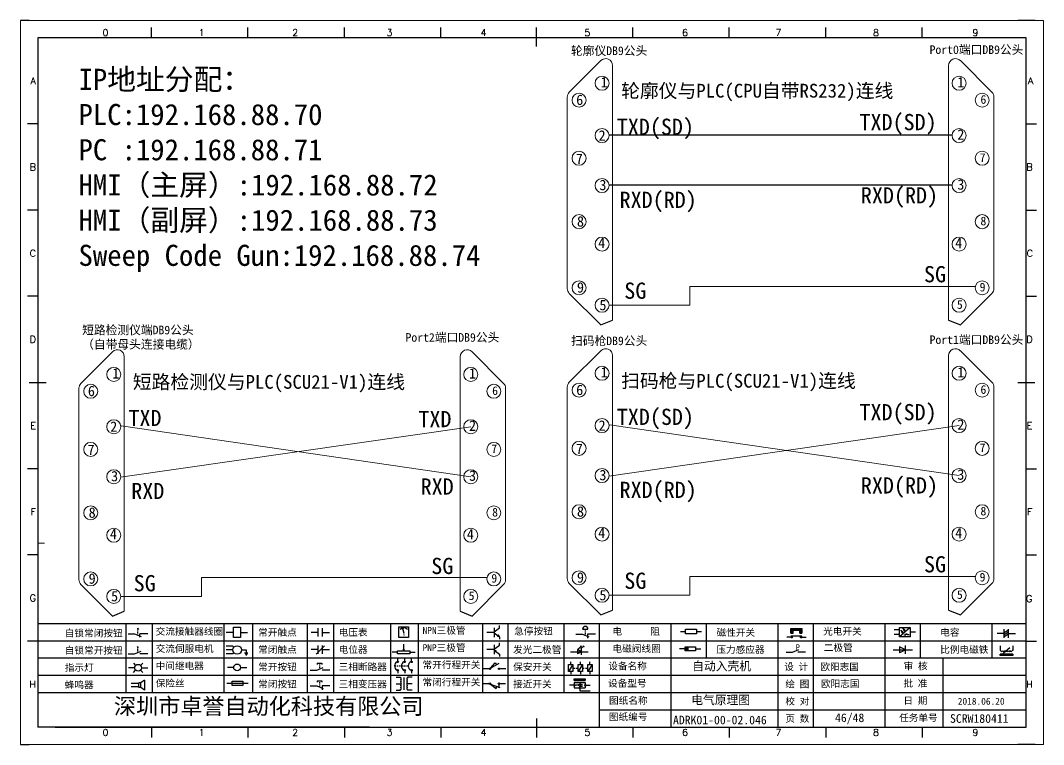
# Model space of a CAD drawing. Header units: millimetres. Extents: x 336 to 12810, y -1577 to 4105.
# Drawn here: x 6856.1 to 7153.1, y -1576.8 to -1366.8 of the extents above; entities that cross this region are included whole.
import ezdxf
from ezdxf.enums import TextEntityAlignment as Align

# ---------------------------------------------------------------- set-up
doc = ezdxf.new("R2010")
doc.units = ezdxf.units.MM
doc.layers.add('AE_BOR', color=1, linetype='Continuous')
doc.styles.get("Standard").update_dxf_attribs({"font": ''})
doc.styles.add('WD', font='romans.shx', dxfattribs={"width": 0.8, "bigfont": 'gbcbig.shx'})
doc.styles.add('汉字', font='')
doc.styles.get('Standard').set_extended_font_data('SimSun')
doc.styles.get('汉字').set_extended_font_data('新宋体')

# ---------------------------------------------------------------- blocks, each defined once
blk = doc.blocks.new('磁性开关')
at = {"linetype": 'ByBlock'}
h = blk.add_hatch(dxfattribs=at)
h.set_pattern_fill('ANSI31', color=256, scale=0.1, style=0)
h.paths.add_polyline_path([(-1910.88, -776.69), (-1910.88, -775.29), (-1907.69, -775.29), (-1907.69, -776.69), (-1908.31, -776.69), (-1908.31, -775.79), (-1910.25, -775.79), (-1910.25, -776.69)])
for p, q in [((-1910.91, -777.81), (-1912.09, -777.81)), ((-1910.88, -776.69), (-1910.88, -775.29)), ((-1910.88, -775.29), (-1907.69, -775.29)), ((-1910.88, -776.69), (-1910.25, -776.69)), ((-1910.88, -777.39), (-1907.69, -777.39)), ((-1910.25, -776.69), (-1910.25, -775.79)), ((-1910.25, -775.79), (-1908.31, -775.79)), ((-1908.31, -776.69), (-1908.31, -775.79)), ((-1908.31, -776.69), (-1907.69, -776.69)), ((-1907.69, -775.29), (-1907.69, -776.69)), ((-1907.66, -777.81), (-1906.48, -777.81))]:
    blk.add_line(p, q, dxfattribs=at)
for centre in [(-1910.68, -777.81), (-1907.88, -777.81)]:
    blk.add_circle(centre, 0.225, dxfattribs=at)
blk = doc.blocks.new('*U6')
at = {"linetype": 'ByBlock'}
for p, q in [((-1909.23, -780.45), (-1909.23, -780.67)), ((-1909.23, -780.45), (-1908.92, -780.84)), ((-1909.23, -780.84), (-1909.23, -781.05)), ((-1911.92, -782.07), (-1910.06, -782.07)), ((-1910.06, -782.07), (-1908.18, -782.88)), ((-1909.23, -781.23), (-1909.23, -781.44)), ((-1909.23, -781.61), (-1909.23, -781.83)), ((-1909.23, -782), (-1909.23, -782.21)), ((-1909.23, -782.38), (-1909.23, -782.43)), ((-1908.52, -783.07), (-1908.52, -782.07)), ((-1906.25, -782.07), (-1908.52, -782.07))]:
    blk.add_line(p, q, dxfattribs=at)
blk = doc.blocks.new('*U8')
at = {"linetype": 'ByBlock'}
for p, q in [((-1911.92, -792.89), (-1910.06, -792.89)), ((-1910.06, -792.89), (-1908.18, -792.08)), ((-1908.88, -791.17), (-1909.23, -790.71)), ((-1909.23, -790.71), (-1909.23, -790.92)), ((-1909.23, -791.09), (-1909.23, -791.31)), ((-1909.23, -791.48), (-1909.23, -791.69)), ((-1909.23, -791.86), (-1909.23, -792.08)), ((-1909.23, -792.25), (-1909.23, -792.47)), ((-1906.25, -792.89), (-1908.52, -792.89))]:
    blk.add_line(p, q, dxfattribs=at)
blk = doc.blocks.new('蜂鸣器')
at = {"linetype": 'ByBlock'}
for p, q in [((-1907.17, -795.53), (-1908.25, -796.26)), ((-1907.17, -795.53), (-1907.17, -798.41)), ((-1908.8, -796.48), (-1911.01, -796.48)), ((-1908.8, -797.46), (-1911.01, -797.46)), ((-1908.25, -796.26), (-1908.8, -796.26)), ((-1908.8, -797.68), (-1908.8, -796.26)), ((-1908.25, -797.68), (-1908.8, -797.68)), ((-1908.25, -797.68), (-1908.25, -796.26)), ((-1907.17, -798.41), (-1908.25, -797.68))]:
    blk.add_line(p, q, dxfattribs=at)
blk = doc.blocks.new('指示灯')
at = {"linetype": 'ByBlock'}
for p, q in [((-1854.25, -776.92), (-1856.06, -776.92)), ((-1854.62, -775.59), (-1853.97, -776.23)), ((-1854.62, -778.25), (-1853.97, -777.61)), ((-1851.9, -775.59), (-1852.54, -776.23)), ((-1851.9, -778.25), (-1852.54, -777.61)), ((-1852.26, -776.92), (-1850.45, -776.92))]:
    blk.add_line(p, q, dxfattribs=at)
blk.add_circle((-1853.26, -776.92), 0.992, dxfattribs=at)
blk = doc.blocks.new('光电开关')
at = {"linetype": 'ByBlock'}
h = blk.add_hatch(dxfattribs=at)
h.set_pattern_fill('ANSI31', color=256, scale=0.01, style=0)
h.set_pattern_definition([(45, (0.172267, 0), (-0.0224506403, 0.0224506403), [])])
h.paths.add_polyline_path([(-1882.44, -776.34), (-1882.5, -775.91), (-1882.68, -776.07)])
h.paths.add_polyline_path([(-1882.86, -776.23), (-1882.44, -776.34), (-1882.68, -776.07)])
h.paths.add_polyline_path([(-1883.05, -776.88), (-1883.11, -776.45), (-1883.29, -776.61)])
h.paths.add_polyline_path([(-1883.47, -776.77), (-1883.05, -776.88), (-1883.29, -776.61)])
for p, q in [((-1884.01, -775.96), (-1885.56, -775.96)), ((-1884.01, -777.39), (-1885.56, -777.39)), ((-1880.91, -775.3), (-1884.01, -778.05)), ((-1883.75, -776.09), (-1883.05, -776.88)), ((-1883.11, -776.45), (-1883.47, -776.77)), ((-1883.05, -776.88), (-1883.47, -776.77)), ((-1883.14, -775.55), (-1882.44, -776.34)), ((-1883.05, -776.88), (-1883.11, -776.45)), ((-1882.5, -775.91), (-1882.86, -776.23)), ((-1882.44, -776.34), (-1882.86, -776.23)), ((-1882.78, -777.47), (-1882.23, -777.47)), ((-1882.44, -776.34), (-1882.5, -775.91)), ((-1882.23, -777.47), (-1882.23, -777.14)), ((-1882.23, -777.14), (-1881.78, -777.14)), ((-1881.78, -777.47), (-1881.78, -777.14)), ((-1881.23, -777.47), (-1881.78, -777.47)), ((-1879.37, -776.67), (-1880.91, -776.67))]:
    blk.add_line(p, q, dxfattribs=at)
blk.add_lwpolyline([(-1884.01, -775.3), (-1880.91, -775.3), (-1880.91, -778.05), (-1884.01, -778.05)], close=True, dxfattribs=at)
blk = doc.blocks.new('交流接触器线圈')
at = {"linetype": 'ByBlock'}
for p, q in [((-1880.82, -781.77), (-1882.87, -781.77)), ((-1878.72, -781.77), (-1876.67, -781.77))]:
    blk.add_line(p, q, dxfattribs=at)
blk.add_lwpolyline([(-1880.82, -780.28), (-1878.72, -780.28), (-1878.72, -783.26), (-1880.82, -783.26)], close=True, dxfattribs=at)
blk = doc.blocks.new('交流伺服电机')
at = {"linetype": 'ByBlock'}
for p, q in [((-1880.97, -785.75), (-1882.94, -785.75)), ((-1880.97, -786.85), (-1882.94, -786.85)), ((-1880.97, -785.75), (-1880.65, -786.03)), ((-1878.49, -786.85), (-1877.07, -786.85)), ((-1877.07, -786.85), (-1877.07, -787.72)), ((-1880.97, -787.94), (-1882.94, -787.94)), ((-1880.97, -787.94), (-1880.65, -787.67)), ((-1877.54, -787.72), (-1876.59, -787.72)), ((-1877.38, -788.01), (-1876.75, -788.01)), ((-1877.23, -788.29), (-1876.9, -788.29))]:
    blk.add_line(p, q, dxfattribs=at)
blk.add_circle((-1879.73, -786.85), 1.24, dxfattribs=at)
blk = doc.blocks.new('中间继电器')
at = {"linetype": 'ByBlock'}
for p, q in [((-1880.72, -791.92), (-1882.54, -791.92)), ((-1878.74, -791.92), (-1876.92, -791.92))]:
    blk.add_line(p, q, dxfattribs=at)
blk.add_circle((-1879.73, -791.92), 0.992, dxfattribs=at)
blk = doc.blocks.new('保险丝')
at = {"linetype": 'ByBlock'}
blk.add_line((-1882.72, -796.49), (-1876.55, -796.49), dxfattribs=at)
blk.add_lwpolyline([(-1881.2, -795.86), (-1878.06, -795.86), (-1878.06, -797.12), (-1881.2, -797.12)], close=True, dxfattribs=at)
blk = doc.blocks.new('常开按钮')
at = {"linetype": 'ByBlock'}
for p, q in [((-1910.06, -787.73), (-1908.18, -786.93)), ((-1909.9, -785.68), (-1908.56, -785.68)), ((-1909.9, -785.68), (-1909.9, -786.07)), ((-1909.23, -785.68), (-1909.23, -785.89)), ((-1909.23, -786.06), (-1909.23, -786.28)), ((-1909.23, -786.45), (-1909.23, -786.67)), ((-1909.23, -786.84), (-1909.23, -787.05)), ((-1908.56, -785.68), (-1908.56, -786.07)), ((-1911.92, -787.73), (-1910.06, -787.73)), ((-1909.23, -787.22), (-1909.23, -787.38)), ((-1906.25, -787.73), (-1908.52, -787.73))]:
    blk.add_line(p, q, dxfattribs=at)
blk = doc.blocks.new('常开触点')
at = {"linetype": 'ByBlock'}
for p, q in [((-1853.82, -782.99), (-1853.82, -780.56)), ((-1852.6, -782.99), (-1852.6, -780.56)), ((-1853.82, -781.77), (-1855.88, -781.77)), ((-1852.6, -781.77), (-1850.55, -781.77))]:
    blk.add_line(p, q, dxfattribs=at)
blk = doc.blocks.new('常闭触点')
at = {"linetype": 'ByBlock'}
for p, q in [((-1853.82, -786.77), (-1855.88, -786.77)), ((-1852.01, -785.66), (-1854.43, -788.1)), ((-1853.82, -787.99), (-1853.82, -785.56)), ((-1852.6, -787.99), (-1852.6, -785.56)), ((-1852.6, -786.77), (-1850.55, -786.77))]:
    blk.add_line(p, q, dxfattribs=at)
blk = doc.blocks.new('常闭按钮')
at = {"linetype": 'ByBlock'}
for p, q in [((-1856.13, -792.28), (-1854.28, -792.28)), ((-1854.28, -792.28), (-1852.4, -793.09)), ((-1854.11, -790.83), (-1852.77, -790.83)), ((-1854.11, -790.83), (-1854.11, -791.22)), ((-1853.44, -790.83), (-1853.44, -791.04)), ((-1853.44, -791.21), (-1853.44, -791.43)), ((-1853.44, -791.6), (-1853.44, -791.82)), ((-1853.44, -791.99), (-1853.44, -792.2)), ((-1853.44, -792.37), (-1853.44, -792.53)), ((-1852.77, -790.83), (-1852.77, -791.22)), ((-1850.47, -792.28), (-1852.73, -792.28)), ((-1852.73, -792.28), (-1852.73, -793.43))]:
    blk.add_line(p, q, dxfattribs=at)
blk = doc.blocks.new('电磁阀线圈')
at = {"linetype": 'ByBlock'}
for p, q in [((-1854.61, -795.92), (-1853.75, -797.16)), ((-1853.75, -795.92), (-1854.61, -797.16)), ((-1853.75, -795.92), (-1853.75, -797.16)), ((-1854.61, -796.54), (-1856.17, -796.54)), ((-1851.53, -796.54), (-1849.97, -796.54))]:
    blk.add_line(p, q, dxfattribs=at)
blk.add_lwpolyline([(-1854.61, -795.92), (-1851.53, -795.92), (-1851.53, -797.16), (-1854.61, -797.16)], close=True, dxfattribs=at)
blk = doc.blocks.new('电压表')
at = {"linetype": 'ByBlock'}
for p, q in [((-1814.84, -780.75), (-1814.91, -781.13)), ((-1814.6, -781.05), (-1814.91, -781.13)), ((-1814.84, -780.75), (-1814.46, -782.26)), ((-1814.84, -780.75), (-1814.6, -781.05))]:
    blk.add_line(p, q, dxfattribs=at)
blk.add_lwpolyline([(-1815.84, -780.34), (-1813.07, -780.34), (-1813.07, -783.49), (-1815.84, -783.49)], close=True, dxfattribs=at)
blk.add_arc((-1814.46, -782.26), 1.56, 46.8313, 133.1687, dxfattribs=at)
at = {"linetype": 'ByBlock', "insert": (-1814.7, -782.39), "char_height": 0.75, "width": 0.6768, "attachment_point": 1}
blk.add_mtext('V', dxfattribs=at)
blk = doc.blocks.new('电位器')
at = {"linetype": 'ByBlock'}
for p, q in [((-1814.45, -787.3), (-1814.62, -786.96)), ((-1814.62, -786.96), (-1814.27, -786.96)), ((-1814.45, -787.3), (-1814.45, -785.39)), ((-1814.45, -787.3), (-1814.27, -786.96)), ((-1816.21, -787.75), (-1817.79, -787.75)), ((-1812.68, -787.75), (-1811.1, -787.75))]:
    blk.add_line(p, q, dxfattribs=at)
blk.add_lwpolyline([(-1816.21, -787.3), (-1812.68, -787.3), (-1812.68, -788.2), (-1816.21, -788.2)], close=True, dxfattribs=at)
blk = doc.blocks.new('三相断路器')
at = {"linetype": 'ByBlock'}
for p, q in [((-1816.17, -790.33), (-1816.17, -789.7)), ((-1814.17, -790.33), (-1814.17, -789.7)), ((-1812.18, -790.33), (-1812.18, -789.7)), ((-1817.14, -791.74), (-1816.72, -791.74)), ((-1816.45, -791.74), (-1816.03, -791.74)), ((-1815.76, -791.74), (-1815.34, -791.74)), ((-1815.07, -791.74), (-1814.65, -791.74)), ((-1814.38, -791.74), (-1813.96, -791.74)), ((-1813.69, -791.74), (-1813.27, -791.74)), ((-1816.17, -793.19), (-1816.17, -793.83)), ((-1814.17, -793.19), (-1814.17, -793.83)), ((-1812.18, -793.19), (-1812.18, -793.83))]:
    blk.add_line(p, q, dxfattribs=at)
for centre in [(-1816.17, -790.55), (-1816.17, -792.98), (-1814.17, -790.55), (-1814.17, -792.98), (-1812.18, -790.55), (-1812.18, -792.98)]:
    blk.add_circle(centre, 0.219, dxfattribs=at)
for centre in [(-1815.81, -791.74), (-1813.82, -791.74), (-1811.83, -791.74)]:
    blk.add_arc(centre, 1.32, 115.5791, 244.4209, dxfattribs=at)
blk = doc.blocks.new('三相变压器')
at = {"linetype": 'ByBlock'}
for p, q in [((-1816.69, -795.03), (-1815.37, -795.03)), ((-1815.37, -795.03), (-1815.37, -795.24)), ((-1814.34, -798.7), (-1814.34, -795.04)), ((-1812, -795.03), (-1813.32, -795.03)), ((-1813.32, -795.03), (-1813.32, -795.24)), ((-1816.69, -796.87), (-1815.37, -796.87)), ((-1816.69, -798.71), (-1815.37, -798.71)), ((-1815.37, -798.71), (-1815.37, -798.5)), ((-1812, -796.87), (-1813.32, -796.87)), ((-1813.32, -798.71), (-1813.32, -798.5)), ((-1812, -798.71), (-1813.32, -798.71))]:
    blk.add_line(p, q, dxfattribs=at)
for centre, start, end in [((-1815.37, -795.51), 270, 90), ((-1815.37, -796.06), 270, 90), ((-1813.32, -795.51), 90, 270), ((-1813.32, -796.06), 90, 270), ((-1815.37, -796.6), 270, 90), ((-1815.37, -797.14), 270, 90), ((-1815.37, -797.68), 270, 90), ((-1815.37, -798.23), 270, 90), ((-1813.32, -796.6), 90, 270), ((-1813.32, -797.14), 90, 270), ((-1813.32, -797.68), 90, 270), ((-1813.32, -798.23), 90, 270)]:
    blk.add_arc(centre, 0.271, start, end, dxfattribs=at)
blk = doc.blocks.new('压力感应器')
at = {"linetype": 'ByBlock'}
for p, q in [((-1817.44, -777.73), (-1815.59, -777.73)), ((-1815.59, -777.73), (-1813.71, -776.93)), ((-1811.78, -777.73), (-1814.05, -777.73))]:
    blk.add_line(p, q, dxfattribs=at)
at = {"linetype": 'ByBlock', "insert": (-1814.65, -775.48), "char_height": 1.68, "width": 1.2242, "attachment_point": 1}
blk.add_mtext('{\\fNSimSun|b0|i0|c134|p49;P}', dxfattribs=at)
blk = doc.blocks.new('二极管')
at = {"linetype": 'ByBlock'}
for p, q in [((-1787.52, -776.77), (-1781.92, -776.77)), ((-1783.97, -776.77), (-1785.69, -775.9)), ((-1785.69, -775.9), (-1785.69, -777.65)), ((-1783.97, -776.77), (-1785.69, -777.65)), ((-1783.97, -777.99), (-1783.97, -775.56))]:
    blk.add_line(p, q, dxfattribs=at)
blk = doc.blocks.new('NPN三极管')
at = {"linetype": 'ByBlock'}
for p, q in [((-1785.73, -780.61), (-1785.73, -783.32)), ((-1785.73, -781.82), (-1784.15, -780.66)), ((-1784.15, -780.66), (-1784.15, -779.98)), ((-1785.73, -781.97), (-1787.81, -781.97)), ((-1785.73, -782.11), (-1784.15, -783.27)), ((-1784.41, -782.73), (-1784.74, -783.18)), ((-1784.15, -783.27), (-1784.74, -783.18)), ((-1784.15, -783.27), (-1784.41, -782.73)), ((-1784.15, -783.27), (-1784.15, -783.96))]:
    blk.add_line(p, q, dxfattribs=at)
blk = doc.blocks.new('PNP三极管')
at = {"linetype": 'ByBlock'}
for p, q in [((-1784.9, -786.74), (-1786.98, -786.74)), ((-1784.9, -785.38), (-1784.9, -788.09)), ((-1784.9, -786.59), (-1783.32, -785.43)), ((-1784.9, -786.88), (-1783.32, -788.04)), ((-1784.9, -786.88), (-1784.31, -786.97)), ((-1784.9, -786.88), (-1784.64, -787.42)), ((-1784.31, -786.97), (-1784.64, -787.42)), ((-1783.32, -785.43), (-1783.32, -784.75)), ((-1783.32, -788.04), (-1783.32, -788.73))]:
    blk.add_line(p, q, dxfattribs=at)
blk = doc.blocks.new('常开行程开关')
at = {"linetype": 'ByBlock'}
for p, q in [((-1786.29, -792.3), (-1788.01, -792.3)), ((-1785.89, -792.17), (-1784.52, -790.62)), ((-1785.89, -792.17), (-1783.43, -790.72)), ((-1784.52, -790.62), (-1784.19, -791.17)), ((-1781.48, -792.3), (-1783.21, -792.3))]:
    blk.add_line(p, q, dxfattribs=at)
for centre in [(-1786.07, -792.3), (-1783.42, -792.3)]:
    blk.add_circle(centre, 0.219, dxfattribs=at)
blk = doc.blocks.new('常闭行程开关')
at = {"linetype": 'ByBlock'}
for p, q in [((-1786.34, -796.62), (-1788.07, -796.62)), ((-1785.93, -796.72), (-1783.25, -797.7)), ((-1785.93, -796.72), (-1784.3, -798)), ((-1784.3, -798), (-1784.08, -797.4)), ((-1783.48, -796.84), (-1783.48, -797.85)), ((-1781.54, -796.62), (-1783.26, -796.62))]:
    blk.add_line(p, q, dxfattribs=at)
for centre in [(-1786.12, -796.62), (-1783.48, -796.62)]:
    blk.add_circle(centre, 0.219, dxfattribs=at)
blk = doc.blocks.new('电容')
at = {"linetype": 'ByBlock'}
for p, q in [((-1756.08, -782.99), (-1756.08, -780.56)), ((-1754.86, -780.79), (-1756.08, -781.55)), ((-1754.86, -782.99), (-1754.86, -780.56)), ((-1756.08, -781.77), (-1758.13, -781.77)), ((-1754.86, -781.44), (-1756.08, -782.2)), ((-1754.86, -781.99), (-1756.08, -782.75)), ((-1754.86, -781.77), (-1752.81, -781.77))]:
    blk.add_line(p, q, dxfattribs=at)
blk = doc.blocks.new('发光二极管')
at = {"linetype": 'ByBlock'}
for p, q in [((-1758.01, -786.77), (-1752.89, -786.77)), ((-1754.84, -786.77), (-1756.04, -786.16)), ((-1756.04, -786.16), (-1756.04, -787.39)), ((-1754.84, -786.77), (-1756.04, -787.39)), ((-1755.78, -785.92), (-1754.89, -785.14)), ((-1754.89, -785.14), (-1755.2, -785.22)), ((-1755.2, -785.22), (-1755.01, -785.43)), ((-1755.08, -785.92), (-1754.18, -785.14)), ((-1754.89, -785.14), (-1755.01, -785.43)), ((-1754.84, -787.63), (-1754.84, -785.92)), ((-1754.18, -785.14), (-1754.49, -785.22)), ((-1754.49, -785.22), (-1754.31, -785.43)), ((-1754.18, -785.14), (-1754.31, -785.43))]:
    blk.add_line(p, q, dxfattribs=at)
blk = doc.blocks.new('比例电磁阀')
at = {"linetype": 'ByBlock'}
for p, q in [((-1757.26, -775.38), (-1757.26, -776.71)), ((-1757.26, -776.71), (-1757.05, -776.71)), ((-1753.6, -777.73), (-1757.25, -777.73)), ((-1757.25, -778.13), (-1757.25, -777.73)), ((-1753.6, -778.13), (-1757.25, -778.13)), ((-1754.5, -775.98), (-1756.35, -777.44)), ((-1756.35, -777.44), (-1756.25, -777.25)), ((-1756.35, -777.44), (-1756.15, -777.38)), ((-1756.15, -777.38), (-1756.25, -777.25)), ((-1753.58, -776.71), (-1753.8, -776.71)), ((-1753.6, -777.73), (-1753.6, -778.13)), ((-1753.58, -775.38), (-1753.58, -776.71))]:
    blk.add_line(p, q, dxfattribs=at)
for centre in [(-1756.78, -776.71), (-1756.24, -776.71), (-1755.7, -776.71), (-1755.15, -776.71), (-1754.61, -776.71), (-1754.07, -776.71)]:
    blk.add_arc(centre, 0.271, 180, 0, dxfattribs=at)
blk = doc.blocks.new('保安开关')
at = {"linetype": 'ByBlock'}
for p, q in [((-1757.96, -790.79), (-1757.96, -789.97)), ((-1755.17, -790.79), (-1755.17, -789.97)), ((-1752.39, -790.79), (-1752.39, -789.97)), ((-1757.33, -790.79), (-1758.6, -792.81)), ((-1757.96, -792.81), (-1757.96, -793.62)), ((-1757.33, -791.8), (-1756.72, -791.8)), ((-1756.35, -791.8), (-1755.89, -791.8)), ((-1754.54, -790.79), (-1755.81, -792.81)), ((-1755.17, -792.81), (-1755.17, -793.62)), ((-1754.52, -791.8), (-1754.06, -791.8)), ((-1753.69, -791.8), (-1753.08, -791.8)), ((-1751.75, -790.79), (-1753.02, -792.81)), ((-1752.39, -792.81), (-1752.39, -793.62))]:
    blk.add_line(p, q, dxfattribs=at)
for points in [[(-1758.6, -790.79), (-1757.33, -790.79), (-1757.33, -792.81), (-1758.6, -792.81)], [(-1755.81, -790.79), (-1754.54, -790.79), (-1754.54, -792.81), (-1755.81, -792.81)], [(-1753.02, -790.79), (-1751.75, -790.79), (-1751.75, -792.81), (-1753.02, -792.81)]]:
    blk.add_lwpolyline(points, close=True, dxfattribs=at)
blk = doc.blocks.new('接近开关')
at = {"linetype": 'ByBlock'}
h = blk.add_hatch(dxfattribs=at)
h.set_pattern_fill('ANSI31', color=256, scale=0.01, style=0)
h.set_pattern_definition([(45, (-89.131516, -30.795668), (-0.0224506403, 0.0224506403), [])])
h.paths.add_polyline_path([(-1516.96, -1123.35), (-1516.96, -1122.85), (-1513.76, -1122.85), (-1513.76, -1123.35)])
for p, q in [((-1517.18, -1124.71), (-1518.36, -1124.71)), ((-1516.96, -1123.35), (-1516.96, -1122.85)), ((-1516.96, -1122.85), (-1513.76, -1122.85)), ((-1516.96, -1123.35), (-1513.76, -1123.35)), ((-1516.96, -1123.95), (-1513.76, -1123.95)), ((-1516.96, -1123.95), (-1516.96, -1125.47)), ((-1516.96, -1125.47), (-1513.76, -1125.47)), ((-1515.91, -1124.71), (-1516.45, -1124.71)), ((-1515.11, -1124.31), (-1515.91, -1124.71)), ((-1515.11, -1125.11), (-1515.91, -1124.71)), ((-1515.33, -1124.53), (-1515.17, -1124.53)), ((-1515.33, -1124.88), (-1515.17, -1124.88)), ((-1515.25, -1124.45), (-1515.25, -1124.61)), ((-1515.11, -1124.31), (-1515.11, -1125.11)), ((-1515.11, -1124.48), (-1514.58, -1124.48)), ((-1515.11, -1124.94), (-1514.58, -1124.94)), ((-1513.76, -1122.85), (-1513.76, -1123.35)), ((-1513.76, -1123.95), (-1513.76, -1125.47)), ((-1513.54, -1124.71), (-1512.36, -1124.71)), ((-1515.36, -1125.69), (-1515.36, -1126.36)), ((-1515.36, -1126.36), (-1512.36, -1126.36))]:
    blk.add_line(p, q, dxfattribs=at)
for centre in [(-1516.96, -1124.71), (-1515.36, -1125.47), (-1513.76, -1124.71)]:
    blk.add_circle(centre, 0.225, dxfattribs=at)
blk = doc.blocks.new('电阻')
at = {"linetype": 'ByBlock'}
for p, q in [((-3.09, 0), (-1.57, 0)), ((1.57, 0), (3.09, 0))]:
    blk.add_line(p, q, dxfattribs=at)
blk.add_lwpolyline([(-1.57, 0.63), (1.57, 0.63), (1.57, -0.63), (-1.57, -0.63)], close=True, dxfattribs=at)
blk = doc.blocks.new('急停按钮')
at = {"linetype": 'ByBlock'}
for p, q in [((-1.86, 0), (0, 0)), ((0, 0), (1.88, -0.81)), ((0.06, 1.45), (1.61, 1.45)), ((0.83, 1.45), (0.83, 1.24)), ((0.83, 1.07), (0.83, 0.85)), ((0.83, 0.68), (0.83, 0.47)), ((0.83, 0.29), (0.83, 0.08)), ((3.81, 0), (1.54, 0)), ((1.54, 0), (1.54, -1.15)), ((0.83, -0.09), (0.83, -0.24))]:
    blk.add_line(p, q, dxfattribs=at)
blk.add_arc((0.83, 1.45), 0.774, 0, 180)
blk = doc.blocks.new('电控横A4')
for p, q in [((292, -5), (5, -5)), ((5, -5), (5, -205)), ((292, -205), (292, -5)), ((10.03, -205), (289.53, -205)), ((130.8, -205), (190.75, -205)), ((190.75, -205), (259.54, -205))]:
    blk.add_line(p, q)
at = {"lineweight": 9, "ltscale": 0.1}
for p, q in [((5, -151.57), (7, -151.57)), ((101.34, -205), (130.8, -205)), ((129.44, -205), (129.44, -205)), ((129.44, -205), (129.44, -205)), ((129.44, -205), (129.44, -205)), ((129.44, -205), (129.44, -205))]:
    blk.add_line(p, q, dxfattribs=at)
at = {"linetype": 'ByBlock'}
for p, q in [((292, -175), (5, -175)), ((292, -180), (5, -180)), ((292, -185), (5, -185)), ((292, -190), (5, -190)), ((292, -195), (5, -195)), ((292, -200), (168.03, -200))]:
    blk.add_line(p, q, dxfattribs=at)
at = {"color": 0, "lineweight": -2}
for p, q in [((30.58, -175), (30.58, -195)), ((38.26, -175), (38.26, -195)), ((59.05, -175), (59.05, -195)), ((67.4, -175), (67.4, -195)), ((83.26, -175), (83.26, -195)), ((90.91, -175), (90.91, -195)), ((107.4, -175), (107.4, -195)), ((115.5, -175), (115.5, -195)), ((134.12, -175), (134.12, -195)), ((141.48, -175), (141.48, -195)), ((157.79, -175), (157.79, -195)), ((168.03, -175), (168.03, -204.92)), ((188.84, -175), (188.84, -185)), ((199.08, -175), (199.08, -185)), ((219.89, -175), (219.89, -185)), ((230.12, -175), (230.12, -185)), ((250.93, -175), (250.93, -185)), ((261.17, -175), (261.17, -185)), ((281.98, -175), (281.98, -185)), ((188.84, -185), (188.84, -204.92)), ((219.89, -185), (219.89, -205)), ((230.12, -185), (230.12, -205)), ((250.93, -185), (250.93, -205)), ((267.79, -185), (267.79, -205))]:
    blk.add_line(p, q, dxfattribs=at)
at = {"color": 0, "ltscale": 2}
for p, q in [((292, -205), (292, -183.55)), ((101.34, -205), (5, -205)), ((259.54, -205), (289.53, -205)), ((259.54, -205), (292, -205))]:
    blk.add_line(p, q, dxfattribs=at)
at = {"layer": 'AE_BOR', "lineweight": 30}
for p, q in [((2.53, 0), (0, 0)), ((294.53, 0), (289.53, 0)), ((0, -210), (2.53, -210)), ((294.53, -210), (289.53, -210))]:
    blk.add_line(p, q, dxfattribs=at)
at = {"layer": 'AE_BOR', "color": 1, "lineweight": 15}
for p, q in [((0, 0), (297, 0)), ((0, -210), (0, 0)), ((297, 0), (297, -210)), ((297, -210), (0, -210))]:
    blk.add_line(p, q, dxfattribs=at)
at = {"layer": 'AE_BOR'}
for p, q in [((38.03, -5), (38.03, -2)), ((66.03, -5), (66.03, -2)), ((94.03, -5), (94.03, -2)), ((122.03, -5), (122.03, -2)), ((149.78, -5), (149.78, -2)), ((177.78, -5), (177.78, -2)), ((205.78, -5), (205.78, -2)), ((233.78, -5), (233.78, -2)), ((261.78, -5), (261.78, -2)), ((5, -30), (2, -30)), ((292, -30), (295, -30)), ((5, -55), (2, -55)), ((292, -55), (295, -55)), ((5, -80), (2, -80)), ((292, -80), (295, -80)), ((5, -130), (2, -130)), ((292, -130), (295, -130)), ((5, -155), (2, -155)), ((292, -155), (295, -155)), ((5, -180), (2, -180)), ((292, -180), (295, -180)), ((38.03, -205), (38.03, -208)), ((66.03, -205), (66.03, -208)), ((94.03, -205), (94.03, -208)), ((122.03, -205), (122.03, -208)), ((149.78, -205), (149.78, -208)), ((177.78, -205), (177.78, -208)), ((205.78, -205), (205.78, -208)), ((233.78, -205), (233.78, -208)), ((261.78, -205), (261.78, -208))]:
    blk.add_line(p, q, dxfattribs=at)
at = {"layer": 'AE_BOR', "color": 2, "lineweight": 30}
for p, q in [((149.78, -7.5), (149.78, -2.5)), ((2.5, -105), (7.5, -105)), ((289.5, -105), (294.5, -105)), ((149.78, -202.5), (149.78, -207.5)), ((149.78, -205), (149.78, -207.5))]:
    blk.add_line(p, q, dxfattribs=at)
at = {"linetype": 'ByBlock'}
for name, p in [('*U6', (1943.19, 604.18)), ('交流接触器线圈', (1942.62, 604.27)), ('常开触点', (1940.27, 604.3)), ('电压表', (1925.71, 604.52)), ('NPN三极管', (1923.2, 604.5)), ('磁性开关', (2134.53, 598.96)), ('光电开关', (2139.22, 599.27)), ('电容', (2041.69, 603.98)), ('电位器', (1925.71, 604.52)), ('PNP三极管', (1922.37, 604.27)), ('压力感应器', (2039.72, 594.52)), ('*U8', (1943.19, 609.18)), ('交流伺服电机', (1942.62, 604.27)), ('常闭触点', (1940.27, 604.3)), ('发光二极管', (1917.72, 603.69)), ('电磁阀线圈', (2047.53, 614.3)), ('二极管', (2040.91, 594.27)), ('比例电磁阀', (2041.69, 593.98)), ('指示灯', (1887.41, 589.18)), ('中间继电器', (1942.62, 604.27)), ('常开按钮', (1996.06, 599.3)), ('三相断路器', (1925.71, 604.52)), ('常开行程开关', (1922.37, 604.27)), ('保安开关', (1917.72, 603.98)), ('蜂鸣器', (1943.19, 604.18)), ('保险丝', (1942.62, 604.27)), ('常闭按钮', (1940.27, 599.3)), ('三相变压器', (1925.71, 604.52)), ('常闭行程开关', (1922.37, 604.27)), ('接近开关', (1677.72, 931.9))]:
    blk.add_blockref(name, p, dxfattribs=at)
for name, p in [('急停按钮', (163.12, -177.98)), ('电阻', (194.66, -177.22))]:
    blk.add_blockref(name, p)
at = {"char_height": 2, "attachment_point": 1, "style": '汉字'}
for s, insert in [('{\\fKaiTi_GB2312|b0|i0|c134|p49;自锁常闭按钮}', (12.86, -176.69)), ('{\\fKaiTi_GB2312|b0|i0|c134|p49;交流接触器线圈}', (39.25, -176.19)), ('{\\fKaiTi_GB2312|b0|i0|c134|p49;常开触点}', (69.01, -176.48)), ('{\\fKaiTi_GB2312|b0|i0|c134|p49;电压表}', (92.37, -176.47)), ('{\\fKaiTi_GB2312|b0|i0|c134|p49;NPN三极管}', (116.73, -175.91)), ('{\\fKaiTi_GB2312|b0|i0|c134|p49;急停按钮}', (143.35, -176.12)), ('{\\fKaiTi_GB2312|b0|i0|c134|p49;电      阻}', (171.86, -176.19)), ('{\\fKaiTi_GB2312|b0|i0|c134|p49;磁性开关}', (202.07, -176.53)), ('{\\fKaiTi_GB2312|b0|i0|c134|p49;光电开关}', (233.02, -176.19)), ('{\\fKaiTi_GB2312|b0|i0|c134|p49;电容}', (267, -176.48)), ('{\\fKaiTi_GB2312|b0|i0|c134|p49;交流伺服电机}', (39.25, -181.19)), ('{\\fKaiTi_GB2312|b0|i0|c134|p49;电位器}', (92.37, -181.47)), ('{\\fKaiTi_GB2312|b0|i0|c134|p49;PNP三极管}', (116.73, -180.91)), ('{\\fKaiTi_GB2312|b0|i0|c134|p49;电磁阀线圈}', (171.86, -181.19)), ('{\\fKaiTi_GB2312|b0|i0|c134|p49;压力感应器}', (202.02, -181.47)), ('{\\fKaiTi_GB2312|b0|i0|c134|p49;二极管}', (233.2, -180.91)), ('{\\fKaiTi_GB2312|b0|i0|c134|p49;自锁常开按钮}', (12.86, -181.69)), ('{\\fKaiTi_GB2312|b0|i0|c134|p49;常闭触点}', (69.01, -181.48)), ('{\\fKaiTi_GB2312|b0|i0|c134|p49;发光二极管}', (143.02, -181.48)), ('{\\fKaiTi_GB2312|b0|i0|c134|p49;比例电磁铁}', (267, -181.48)), ('{\\fKaiTi_GB2312|b0|i0|c134|p49;指示灯}', (12.86, -186.69)), ('{\\fKaiTi_GB2312|b0|i0|c134|p49;中间继电器}', (39.25, -186.19)), ('{\\fKaiTi_GB2312|b0|i0|c134|p49;常开按钮}', (69.01, -186.48)), ('{\\fKaiTi_GB2312|b0|i0|c134|p49;三相断路器}', (92.37, -186.47)), ('{\\fKaiTi_GB2312|b0|i0|c134|p49;常开行程开关}', (116.73, -185.91)), ('{\\fKaiTi_GB2312|b0|i0|c134|p49;保安开关}', (143.02, -186.48)), ('设备名称', (170.65, -186.24)), ('{\\fKaiTi_GB2312|b0|i0|c134|p0;设 计}', (221.72, -186.46)), ('{\\fKaiTi_GB2312|b0|i0|c134|p0;审 核}', (256.39, -186.25)), ('{\\fKaiTi_GB2312|b0|i0|c134|p49;蜂鸣器}', (12.86, -191.69)), ('{\\fKaiTi_GB2312|b0|i0|c134|p49;保险丝}', (39.25, -191.19)), ('{\\fKaiTi_GB2312|b0|i0|c134|p49;常闭按钮}', (69.01, -191.48)), ('{\\fKaiTi_GB2312|b0|i0|c134|p49;三相变压器}', (92.37, -191.47)), ('{\\fKaiTi_GB2312|b0|i0|c134|p49;常闭行程开关}', (116.73, -190.91)), ('{\\fKaiTi_GB2312|b0|i0|c134|p49;接近开关}', (143.02, -191.48)), ('设备型号', (170.58, -191.24)), ('{\\fKaiTi_GB2312|b0|i0|c134|p0;绘 图}', (222.05, -191.46)), ('{\\fKaiTi_GB2312|b0|i0|c134|p0;批 准}', (256.32, -191.25)), ('图纸名称', (170.86, -196.24)), ('{\\fKaiTi_GB2312|b0|i0|c134|p0;日 期}', (256.32, -196.25)), ('{\\fKaiTi_GB2312|b0|i0|c134|p0;校 对}', (222.05, -196.46)), ('图纸编号', (170.81, -200.96)), ('{\\fKaiTi_GB2312|b0|i0|c134|p0;页 数}', (222.05, -201.46)), ('任务单号', (255.06, -201.25))]:
    blk.add_mtext(s, dxfattribs=dict(at, insert=insert))
at = {"color": 0, "lineweight": -2, "insert": (27.14, -196.53), "char_height": 4.7064, "width": 96.1138, "attachment_point": 1}
blk.add_mtext('深圳市卓誉自动化科技有限公司', dxfattribs=at)
at = {"insert": (272.1, -196.45), "char_height": 2, "width": 60.2542, "attachment_point": 1}
blk.add_mtext('{\\fKaiTi_GB2312|b0|i0|c134|p49;2018.06.20}', dxfattribs=at)
at = {"layer": 'AE_BOR', "style": 'WD'}
for s, p in [('0', (24.67, -4.5)), ('1', (52.6, -4.5)), ('2', (79.75, -4.5)), ('3', (107.15, -4.5)), ('4', (134.45, -4.5)), ('5', (164.59, -4.5)), ('6', (192.94, -4.5)), ('7', (220.04, -4.5)), ('8', (248.37, -4.5)), ('9', (277.23, -4.5)), ('0', (24.67, -207.5)), ('1', (52.6, -207.5)), ('2', (79.75, -207.5)), ('3', (107.15, -207.5)), ('4', (134.45, -207.5)), ('5', (164.59, -207.5)), ('6', (192.94, -207.5)), ('7', (220.04, -207.5)), ('8', (248.37, -207.5)), ('9', (277.23, -207.5))]:
    blk.add_text(s, height=2, dxfattribs=at).set_placement(p, align=Align.CENTER)
for s, p in [('A', (4.5, -17.5)), ('A', (294.03, -17.5)), ('B', (4.5, -42.5)), ('B', (293.84, -42.5)), ('C', (4.5, -67.5)), ('C', (293.93, -67.5)), ('D', (4.5, -92.5)), ('D', (293.84, -92.5)), ('E', (4.5, -117.5)), ('E', (293.74, -117.5)), ('F', (4.5, -142.5)), ('F', (293.74, -142.5)), ('F', (293.74, -142.5)), ('G', (4.5, -167.5)), ('G', (293.74, -167.72)), ('H', (4.5, -192.5)), ('H', (293.84, -192.5))]:
    blk.add_text(s, height=2, dxfattribs=at).set_placement(p, align=Align.MIDDLE_RIGHT)

msp = doc.modelspace()

# ---------------------------------------------------------------- linework, layer by layer
at = {"lineweight": 0}
for p, q in [((7024.604, -1378.403), (7015.451, -1387.55)), ((7028.018, -1379.818), (7028.018, -1453.633)), ((7125.559, -1379.818), (7125.559, -1453.633)), ((7128.973, -1378.403), (7138.126, -1387.55)), ((7014.865, -1388.965), (7014.865, -1444.486)), ((7138.713, -1388.965), (7138.713, -1444.486)), ((7024.604, -1455.048), (7015.451, -1445.901)), ((7115.126, -1443.895), (7050.446, -1443.895)), ((7050.446, -1443.895), (7050.446, -1449.345)), ((7133.314, -1443.895), (7115.126, -1443.895)), ((7128.973, -1455.048), (7138.126, -1445.901)), ((7050.446, -1449.345), (7026.916, -1449.345)), ((6882.845, -1462.853), (6873.692, -1472.001)), ((6987.214, -1462.853), (6996.367, -1472.001)), ((7024.604, -1462.533), (7015.451, -1471.681)), ((7028.018, -1463.948), (7028.018, -1537.764)), ((7125.559, -1463.948), (7125.559, -1537.764)), ((7128.973, -1462.533), (7138.126, -1471.681)), ((6886.259, -1464.268), (6886.259, -1538.084)), ((6983.8, -1464.268), (6983.8, -1538.084)), ((7014.865, -1473.095), (7014.865, -1528.616)), ((7138.713, -1473.095), (7138.713, -1528.616)), ((6873.106, -1473.415), (6873.106, -1528.936)), ((6996.953, -1473.415), (6996.953, -1528.936)), ((6885.157, -1499.221), (6986.856, -1484.582)), ((6885.327, -1484.348), (6986.856, -1499.083)), ((7026.916, -1498.901), (7128.615, -1484.262)), ((7027.086, -1484.028), (7128.615, -1498.763)), ((6973.366, -1528.345), (6908.687, -1528.345)), ((6908.687, -1528.345), (6908.687, -1533.795)), ((6991.555, -1528.345), (6973.366, -1528.345)), ((7115.126, -1528.025), (7050.446, -1528.025)), ((7050.446, -1528.025), (7050.446, -1533.475)), ((7133.314, -1528.025), (7115.126, -1528.025)), ((6882.845, -1539.498), (6873.692, -1530.351)), ((6987.214, -1539.498), (6996.367, -1530.351)), ((7024.604, -1539.178), (7015.451, -1530.031)), ((7128.973, -1539.178), (7138.126, -1530.031)), ((6908.687, -1533.795), (6885.157, -1533.795)), ((7050.446, -1533.475), (7026.916, -1533.475))]:
    msp.add_line(p, q, dxfattribs=at)
for p, q in [((7027.086, -1399.898), (7126.596, -1399.898)), ((7027.086, -1414.398), (7126.596, -1414.398))]:
    msp.add_line(p, q)
at = {"color": 0, "lineweight": -2}
for p, q in [((7024.604, -1455.048), (7028.018, -1453.633)), ((7125.559, -1453.633), (7128.973, -1455.048)), ((6882.845, -1539.498), (6886.259, -1538.084)), ((6983.8, -1538.084), (6987.214, -1539.498)), ((7024.604, -1539.178), (7028.018, -1537.764)), ((7125.559, -1537.764), (7128.973, -1539.178))]:
    msp.add_line(p, q, dxfattribs=at)
at = {"lineweight": 0}
for centre in [(7024.963, -1384.965), (7128.615, -1384.965), (7018.281, -1389.858), (7135.297, -1389.858), (7024.963, -1400.132), (7128.615, -1400.132), (7018.281, -1406.725), (7135.297, -1406.725), (7024.963, -1414.633), (7128.615, -1414.633), (7018.281, -1425.109), (7135.297, -1425.109), (7024.963, -1431.607), (7128.615, -1431.607), (7018.281, -1444.29), (7135.297, -1444.29), (7024.963, -1449.345), (7128.615, -1449.345), (7024.963, -1469.095), (7128.615, -1469.095), (6883.203, -1469.415), (6986.856, -1469.415), (6876.521, -1474.309), (6993.538, -1474.309), (7018.281, -1473.989), (7135.297, -1473.989), (6883.203, -1484.582), (6986.856, -1484.582), (7024.963, -1484.262), (7128.615, -1484.262), (6876.521, -1491.175), (6993.538, -1491.175), (7018.281, -1490.855), (7135.297, -1490.855), (7024.963, -1498.763), (7128.615, -1498.763), (6883.203, -1499.083), (6986.856, -1499.083), (6876.521, -1509.56), (6993.538, -1509.56), (7018.281, -1509.24), (7135.297, -1509.24), (6883.203, -1516.057), (6986.856, -1516.057), (7024.963, -1515.737), (7128.615, -1515.737), (7018.281, -1528.42), (7135.297, -1528.42), (6876.521, -1528.74), (6993.538, -1528.74), (6883.203, -1533.795), (6986.856, -1533.795), (7024.963, -1533.475), (7128.615, -1533.475)]:
    msp.add_circle(centre, 2.032, dxfattribs=at)
for centre, start, end in [((7026.018, -1379.818), 0, 134.98104), ((7127.559, -1379.818), 45.01896, 180), ((7016.865, -1388.965), 134.98104, 180), ((7136.713, -1388.965), 0, 45.01896), ((7016.865, -1444.486), 180, 225.01896), ((7136.713, -1444.486), 314.98104, 0), ((6884.259, -1464.268), 0, 134.98104), ((6985.8, -1464.268), 45.01896, 180), ((7026.018, -1463.948), 0, 134.98104), ((7127.559, -1463.948), 45.01896, 180), ((6875.106, -1473.415), 134.98104, 180), ((6994.953, -1473.415), 0, 45.01896), ((7016.865, -1473.095), 134.98104, 180), ((7136.713, -1473.095), 0, 45.01896), ((6875.106, -1528.936), 180, 225.01896), ((6994.953, -1528.936), 314.98104, 0), ((7016.865, -1528.616), 180, 225.01896), ((7136.713, -1528.616), 314.98104, 0)]:
    msp.add_arc(centre, 2, start, end, dxfattribs=at)

# ---------------------------------------------------------------- block references
msp.add_blockref('电控横A4', (6856.127, -1366.756))

# ---------------------------------------------------------------- texts
msp.add_text('46/48', height=2.5).set_placement((7092.595, -1570.244))
at = {"lineweight": 0, "attachment_point": 1}
for s, insert, char_height, width in [('轮廓仪DB9公头', (7015.948, -1374.288), 2.5, 29.87541), ('Port0端口DB9公头', (7120.052, -1373.972), 2.5, 35.52563), ('轮廓仪与PLC(CPU自带RS232)连线', (7030.502, -1385.127), 4, 89.54305), ('短路检测仪端DB9公头（自带母头连接电缆）', (6874.038, -1455.274), 2.5, 34.23937), ('{\\fSimSun|b0|i0|c134|p2;Port}2端口DB9公头', (6967.906, -1457.432), 2.5, 35.52563), ('扫码枪DB9公头', (7015.948, -1458.419), 2.5, 29.87541), ('{\\fSimSun|b0|i0|c134|p2;Port}1端口DB9公头', (7120.052, -1458.102), 2.5, 35.52563), ('{短路检测仪与PLC(SCU21-V1)连线}', (6888.742, -1469.577), 4, 89.54305), ('扫码枪与PLC(SCU21-V1)连线', (7030.502, -1469.257), 4, 89.54305)]:
    msp.add_mtext(s, dxfattribs=dict(at, insert=insert, char_height=char_height, width=width))
at = {"color": 3, "lineweight": 211, "insert": (6872.977, -1380.759), "char_height": 6.125, "width": 149.03575, "attachment_point": 1}
msp.add_mtext('{\\C256;IP地址分配：\\PPLC:192.168.88.70\\PPC :192.168.88.71\\PHMI（主屏）:192.168.88.72\\PHMI（副屏）:192.168.88.73\\PSweep Code Gun:192.168.88.74}', dxfattribs=at)
at = {"width": 5.55827, "attachment_point": 1}
for s, insert, char_height in [('{\\fSimSun|b0|i0|c134|p2;1}', (7024.555, -1383.159), 3), ('{\\fSimSun|b0|i0|c134|p2;1}', (7128.107, -1383.159), 3), ('{\\fSimSun|b0|i0|c134|p2;6}', (7017.467, -1388.26), 3), ('{\\fSimSun|b0|i0|c134|p2;6}', (7134.814, -1388.413), 2.5), ('{\\fSimSun|b0|i0|c134|p2;2}', (7023.95, -1398.609), 3), ('{\\fSimSun|b0|i0|c134|p2;2}', (7128.107, -1398.327), 3), ('{\\fSimSun|b0|i0|c134|p2;7}', (7017.36, -1405.354), 3), ('{\\fSimSun|b0|i0|c134|p2;7}', (7134.576, -1405.28), 2.5), ('{\\fSimSun|b0|i0|c134|p2;3}', (7024.196, -1412.967), 3), ('{\\fSimSun|b0|i0|c134|p2;3}', (7128.107, -1412.827), 3), ('{\\fSimSun|b0|i0|c134|p2;8}', (7017.678, -1423.538), 3), ('{\\fSimSun|b0|i0|c134|p2;8}', (7134.814, -1423.664), 2.5), ('{\\fSimSun|b0|i0|c134|p2;4}', (7023.837, -1429.756), 3), ('{\\fSimSun|b0|i0|c134|p2;4}', (7127.473, -1429.802), 3), ('{\\fSimSun|b0|i0|c134|p2;9}', (7017.676, -1442.676), 3), ('{\\fSimSun|b0|i0|c134|p2;9}', (7134.576, -1442.845), 2.5), ('{\\fSimSun|b0|i0|c134|p2;5}', (7024.196, -1447.781), 3), ('{\\fSimSun|b0|i0|c134|p2;5}', (7127.987, -1447.9), 2.5), ('{\\fSimSun|b0|i0|c134|p2;1}', (6882.795, -1467.61), 3), ('{\\fSimSun|b0|i0|c134|p2;1}', (6986.348, -1467.61), 3), ('{\\fSimSun|b0|i0|c134|p2;1}', (7024.555, -1467.29), 3), ('{\\fSimSun|b0|i0|c134|p2;1}', (7128.107, -1467.29), 3), ('{\\fSimSun|b0|i0|c134|p2;6}', (6875.708, -1472.71), 3), ('{\\fSimSun|b0|i0|c134|p2;6}', (6993.055, -1472.864), 2.5), ('{\\fSimSun|b0|i0|c134|p2;6}', (7017.467, -1472.39), 3), ('{\\fSimSun|b0|i0|c134|p2;6}', (7134.814, -1472.544), 2.5), ('{\\fSimSun|b0|i0|c134|p2;2}', (6882.19, -1483.06), 3), ('{\\fSimSun|b0|i0|c134|p2;2}', (6986.348, -1482.777), 3), ('{\\fSimSun|b0|i0|c134|p2;2}', (7023.95, -1482.74), 3), ('{\\fSimSun|b0|i0|c134|p2;2}', (7128.107, -1482.457), 3), ('{\\fSimSun|b0|i0|c134|p2;7}', (6875.601, -1489.804), 3), ('{\\fSimSun|b0|i0|c134|p2;7}', (6992.817, -1489.73), 2.5), ('{\\fSimSun|b0|i0|c134|p2;7}', (7017.36, -1489.484), 3), ('{\\fSimSun|b0|i0|c134|p2;7}', (7134.576, -1489.41), 2.5), ('{\\fSimSun|b0|i0|c134|p2;3}', (6882.436, -1497.417), 3), ('{\\fSimSun|b0|i0|c134|p2;3}', (6986.348, -1497.278), 3), ('{\\fSimSun|b0|i0|c134|p2;3}', (7024.196, -1497.097), 3), ('{\\fSimSun|b0|i0|c134|p2;3}', (7128.107, -1496.958), 3), ('{\\fSimSun|b0|i0|c134|p2;8}', (6875.919, -1507.989), 3), ('{\\fSimSun|b0|i0|c134|p2;8}', (6993.055, -1508.115), 2.5), ('{\\fSimSun|b0|i0|c134|p2;8}', (7017.678, -1507.669), 3), ('{\\fSimSun|b0|i0|c134|p2;8}', (7134.814, -1507.795), 2.5), ('{\\fSimSun|b0|i0|c134|p2;4}', (6882.077, -1514.207), 3), ('{\\fSimSun|b0|i0|c134|p2;4}', (6985.714, -1514.252), 3), ('{\\fSimSun|b0|i0|c134|p2;4}', (7023.837, -1513.887), 3), ('{\\fSimSun|b0|i0|c134|p2;4}', (7127.473, -1513.932), 3), ('{\\fSimSun|b0|i0|c134|p2;9}', (6875.917, -1527.126), 3), ('{\\fSimSun|b0|i0|c134|p2;9}', (6992.817, -1527.295), 2.5), ('{\\fSimSun|b0|i0|c134|p2;9}', (7017.676, -1526.806), 3), ('{\\fSimSun|b0|i0|c134|p2;9}', (7134.576, -1526.975), 2.5), ('{\\fSimSun|b0|i0|c134|p2;5}', (6882.436, -1532.231), 3), ('{\\fSimSun|b0|i0|c134|p2;5}', (6986.228, -1532.35), 2.5), ('{\\fSimSun|b0|i0|c134|p2;5}', (7024.196, -1531.911), 3), ('{\\fSimSun|b0|i0|c134|p2;5}', (7127.987, -1532.03), 2.5)]:
    msp.add_mtext(s, dxfattribs=dict(at, insert=insert, char_height=char_height))
at = {"color": 0, "lineweight": -2, "char_height": 4.7064, "width": 12.1004, "attachment_point": 1}
for s, insert in [('TXD(SD)', (7029.234, -1395.235)), ('TXD(SD)', (7099.691, -1393.875)), ('RXD(RD)', (7030.049, -1416.418)), ('RXD(RD)', (7100.096, -1415.122)), ('SG', (7118.416, -1437.993)), ('SG', (7031.422, -1442.769)), ('TXD(SD)', (7029.234, -1479.365)), ('TXD(SD)', (7099.691, -1478.006)), ('TXD', (6887.474, -1479.685)), ('TXD', (6971.642, -1480.011)), ('RXD', (6972.295, -1499.565)), ('RXD(RD)', (7100.096, -1499.252)), ('RXD', (6888.29, -1500.868)), ('RXD(RD)', (7030.049, -1500.548)), ('SG', (6975.382, -1522.603)), ('SG', (7118.416, -1522.123)), ('SG', (6888.983, -1527.613)), ('SG', (7031.422, -1526.899))]:
    msp.add_mtext(s, dxfattribs=dict(at, insert=insert))
at = {"attachment_point": 1}
for s, width, insert, char_height in [('自动入壳机', 22.80454, (7051.156, -1552.783), 2.5), ('欧阳志国', 22.80454, (7088.339, -1553.204), 2), ('欧阳志国', 22.80454, (7088.511, -1558.12), 2), ('电气原理图', 22.80454, (7050.872, -1562.592), 2.5), ('SCRW180411', 32.99572, (7125.972, -1567.962), 2.5), ('ADRK01-00-02.046', 32.99572, (7045.561, -1568.393), 2.5)]:
    msp.add_mtext_dynamic_manual_height_columns(s, width=width, gutter_width=12.5, heights=[0], dxfattribs=dict(at, insert=insert, char_height=char_height))

doc.saveas('drawing.dxf')
